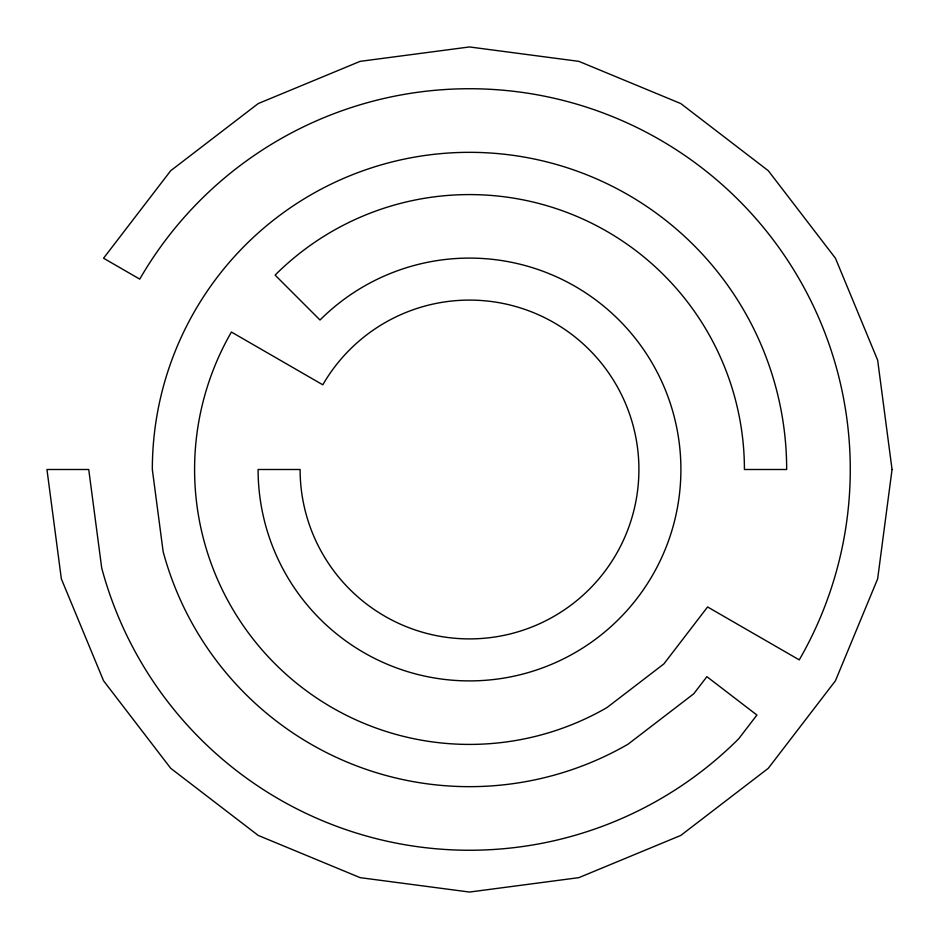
<?xml version="1.0" encoding="UTF-8"?>
<svg xmlns="http://www.w3.org/2000/svg" width="939" height="939" viewBox="0 0 939 939"><rect width="100%" height="100%" fill="white"/><g stroke="black" fill="none" stroke-linecap="round" stroke-linejoin="round"><path stroke-width="1.41" d="M892.05 469.5L877.648 578.858L835.44 680.775L768.29 768.29L680.775 835.44L578.858 877.648L469.5 892.05L360.142 877.648L258.225 835.44L170.71 768.29L103.56 680.775L61.352 578.858L46.95 469.5L88.736 469.5L101.717 568.048A380.764 380.764 0 0 0 738.735 738.735L756.916 715.049L706.891 676.667L693.768 693.768L628.085 744.169A317.171 317.171 0 0 1 163.14 551.592L152.329 469.5A317.171 317.171 0 0 1 469.5 152.329A317.171 317.171 0 0 1 786.671 469.5L744.416 469.5A274.916 274.916 0 0 0 275.104 275.104L320.011 320.011A211.404 211.404 0 0 1 652.582 363.804A211.404 211.404 0 0 1 524.22 673.697A211.404 211.404 0 0 1 258.096 469.5L300.104 469.5A169.396 169.396 0 0 0 527.436 628.684A169.396 169.396 0 0 0 599.27 360.611A169.396 169.396 0 0 0 322.793 384.802L231.417 332.042A274.916 274.916 0 0 0 606.958 707.583L663.896 663.896L707.583 606.958L799.253 659.882A380.764 380.764 0 0 0 659.882 139.747A380.764 380.764 0 0 0 139.747 279.118L103.56 258.225L170.71 170.71L258.225 103.56L360.142 61.352L469.5 46.95L578.858 61.352L680.775 103.56L768.29 170.71L835.44 258.225L877.648 360.142L892.05 469.5"/></g></svg>
